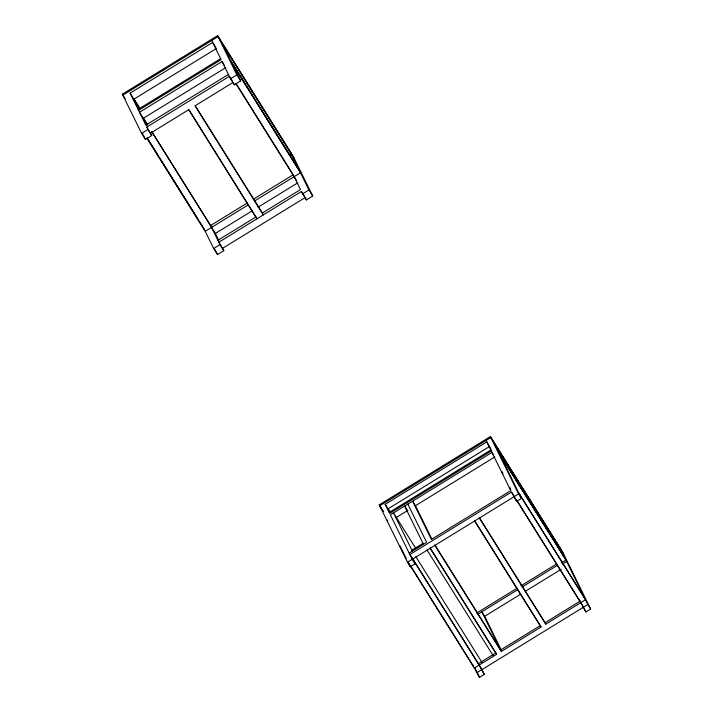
<?xml version="1.0" encoding="UTF-8"?>
<svg xmlns="http://www.w3.org/2000/svg" width="713" height="713" viewBox="0 0 713 713"><rect width="100%" height="100%" fill="white"/><g stroke="black" fill="none" stroke-linecap="round" stroke-linejoin="round"><path stroke-width="1.07" d="M232.607 81.54L229.354 76.344L146.789 127.074L151.762 135.523L145.407 139.427L141.62 133.367L122.333 94.178L217.599 35.65L293.453 156.851L312.731 196.03L306.385 199.934L301.412 191.485L218.855 242.215L223.82 250.664L217.474 254.568L213.677 248.507L205.21 231.306L146.949 138.206M122.805 95.141L218.071 36.604L293.925 157.805M228.41 74.437L145.853 125.167L130.096 93.145L212.661 42.423L215.905 47.611M216.449 48.475L133.892 99.205L139.062 109.722M138.09 109.392L220.656 58.671M138.563 110.355L221.119 59.625L211.716 40.507M224.23 64.999L222.064 61.532L139.498 112.262L147.413 124.909M225.852 67.592L143.295 118.322L146.709 125.265M141.62 133.367L147.965 129.463L146.789 127.074M254.274 201.164L300.476 172.769L232.206 63.689L240.673 80.899L234.319 84.794L230.531 78.733L236.876 74.838L217.599 35.65M150.586 133.135L188.687 109.722L256.956 218.802L188.927 109.695M289.255 154.774L291.073 153.66L222.804 44.58L231.262 61.781L299.54 170.862M210.629 225.486L247.634 202.75M253.329 199.248L293.186 174.765L300.476 189.578L262.366 212.991L263.311 214.898L195.041 105.818L233.142 82.405L234.319 84.794M205.21 231.306L248.579 204.658M218.775 240.406L215.362 233.463L252.366 210.718M258.061 207.225L297.918 182.733M217.911 240.299L256.02 216.886M213.677 248.507L220.032 244.604L210.157 224.533L212.322 228M302.588 193.874L308.943 189.97L290.129 151.744M222.652 248.276L305.209 197.546L306.385 199.934M412.016 557.619L415.073 563.831L410.305 566.755L407.462 562.209L379.245 504.866L490.384 436.579L562.45 551.719L590.667 609.062L585.899 611.986L579.018 599.241M491.266 450.972L389.654 513.413L385.18 504.332L486.801 441.9L490.981 449.163M388.032 508.877L489.644 446.445M389.182 512.451L490.794 450.019M395.956 517.691L407.907 510.348M431.828 539.055L415.429 505.731L494.813 456.953M411.873 550.169L422.987 543.333M409.164 553.074L426.632 542.343L407.818 504.109M514.331 496.613L511.488 492.068L409.877 554.509L481.935 669.641L587.824 604.517L560.07 548.128M407.462 562.209L412.221 559.286L390.359 514.839L491.97 452.407L493.681 455.135M412.72 559.054L518.601 493.922L490.384 436.579M511.488 492.068L516.684 501.391L521.444 498.467L519.091 493.69L585.471 599.74L545.775 624.125L479.403 518.075M559.188 550.543L560.783 549.563L494.403 443.513L498.877 452.595L565.249 558.644M476.747 613.02L517.201 588.163M520.971 585.845L556.719 563.885M477.835 614.223L517.718 589.713M522.442 586.808L557.406 565.329M561.193 563.003L565.953 560.079L499.581 454.029L518.387 492.255L584.767 598.305M562.691 563.947L566.657 561.505M501.052 649.65L484.653 616.326L520.561 594.259M525.285 591.353L561.202 569.286M430.064 547.825L495.856 652.939L478.387 663.669L484.287 674.427L479.528 677.35L474.332 668.028L408.54 562.913M474.519 520.508L540.311 625.622L500.615 650.006L434.832 544.901M545.775 624.125L545.071 622.69L579.999 601.228L517.148 500.811M474.332 668.028L496.56 654.365L495.856 652.939M434.948 545.392L501.319 651.441L541.015 627.057L540.311 625.622M476.685 672.805L481.444 669.881M562.922 552.673L490.856 437.532L379.717 505.82L383.255 511.488M498.405 451.641L564.776 557.691M518.601 493.922L521.444 498.467M587.824 604.517L590.667 609.062M515.508 498.494L583.555 607.209M230.798 60.828L299.068 169.899M236.876 74.838L240.673 80.899M308.943 189.97L312.731 196.03M236.101 83.546L292.597 173.82M235.86 83.581L296.296 180.139M301.412 191.485L304.665 196.681M479.288 517.585L545.071 622.69M474.635 521.007L541.015 627.057M195.273 105.791L262.366 212.991M415.429 505.731L412.586 501.186L431.392 539.411L510.784 490.633L486.097 440.465M484.653 616.326L481.801 611.781L501.319 651.441M407.604 510.784L404.645 506.061L423.46 544.295M430.18 548.324L496.56 654.365M426.998 549.955L493.155 655.657M415.982 548.752L393.531 512.897L412.346 551.122M134.124 99.178L140.015 108.581M130.096 93.145L139.775 108.608M388.496 509.323L390.261 512.13M385.18 504.332L390.376 512.629M143.527 118.296L147.653 124.873M151.771 131.459L212.251 228.089M151.53 131.486L215.362 233.463M415.884 556.782L482.041 662.484M147.965 129.463L151.762 135.523M220.032 244.604L223.82 250.664M122.333 94.178L125.274 98.884M379.245 504.866L383.38 511.471M412.604 558.555L478.869 664.436M412.221 559.286L415.073 563.831M147.306 138.162L158.482 156.031M159.667 157.912L198.508 219.969M199.685 221.85L202.037 225.611M147.19 138.179L204.274 229.39L203.802 228.436M410.777 566.175L473.628 666.593L472.657 664.632M584.018 608.162L585.899 611.986M502.05 471.658L503.013 473.619M509.768 487.344L510.731 489.305M514.804 497.576L516.684 501.391M222.064 61.532L230.531 78.733M481.23 668.215L484.287 674.427M474.662 667.457L479.528 677.35M387.319 507.442L389.815 512.504M387.266 519.929L387.729 520.882M400.011 545.837L406.285 558.582M407.952 561.978L410.305 566.755M215.059 249.666L217.474 254.568M142.591 133.696L145.407 139.427"/></g></svg>
